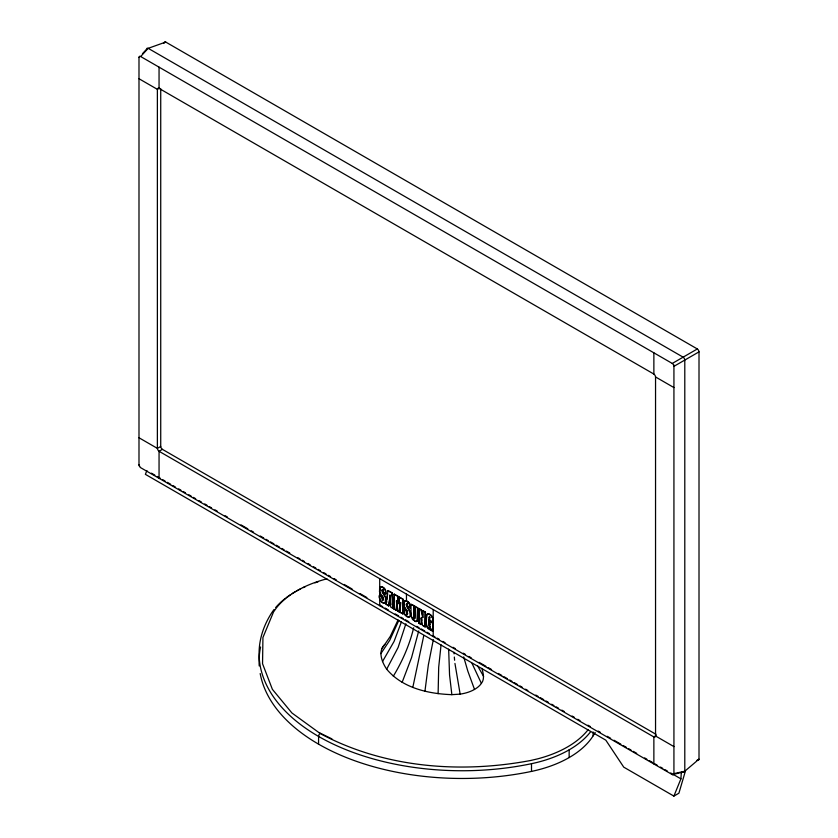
<?xml version="1.0" encoding="UTF-8"?>
<svg xmlns="http://www.w3.org/2000/svg" width="838" height="838" viewBox="0 0 838 838"><rect width="100%" height="100%" fill="white"/><g stroke="black" fill="none" stroke-linecap="round" stroke-linejoin="round"><path stroke-width="1.26" d="M398.605 602.491L397.956 596.268L394.248 594.121L393.829 608.88L396.332 610.326L396.751 600.511M396.332 610.326L396.751 604.104M448.655 649.146L449.556 674.957L451.86 694.66L460.146 694.126A31.016 17.902 0 0 0 481.389 683.41C484.877 678.99 483.212 673.312 481.955 668.399M318.545 744.134L318.618 735.879A2.65 1.341 -65.3 0 1 320.001 733.418L319.372 732.936M427.694 613.919L427.045 614.369C426.416 619.052 424.688 627.358 430.407 629.485L431.141 628.898L429.988 629.726C424.269 627.599 426.008 619.292 426.636 614.61C430.208 611.991 433.885 618.046 433.204 621.335L432.796 622.205L429.925 620.549C428.92 609.331 428.302 628.909 429.737 627.379M429.904 627.201L430.009 624.184L429.433 623.849L430.009 624.184M416.989 621.126L417.554 608.063L414.684 606.408C415.313 624.331 412.925 620.675 413.857 605.937L410.997 604.282L411.06 616.129L412.631 619.617L415.931 621.587L417.89 619.795L417.973 607.822L414.684 606.408M385.166 603.13L385.564 597.861L382.128 591.984L382.118 590.036L382.84 590.381L382.945 592.476L386.025 593.775C386.967 590.476 382.882 584.861 379.624 587.501L379.53 591.785L382.861 597.546L382.987 600.176L382.159 599.757L382.044 596.876L379.384 595.347C378.378 598.856 382.285 605.266 385.993 602.449L385.983 597.62L382.547 591.743L382.526 589.795L383.259 590.141L383.364 592.236L386.025 593.775M410.274 616.475L409.855 611.887L406.42 606L406.399 604.051L407.132 604.408L407.237 606.503L410.316 607.801C411.259 604.502 407.174 598.887 403.906 601.527L403.811 605.811L407.153 611.572L407.278 614.191L406.451 613.783L406.336 610.902L403.675 609.362C403.162 612.788 405.068 616.904 408.797 617.334L410.274 616.475C412.673 611.405 406.44 608.315 406.818 603.81M379.53 591.785L380.462 586.82M403.811 605.811L404.754 600.836M410.997 604.282L414.276 605.696C413.344 620.434 415.732 624.09 415.103 606.167M146.912 470.558L145.372 474.339L605.822 740.174L623.744 767.147L673.888 796.1L680.917 778.858L681.325 772.29M430.156 627.128C427.862 625.829 429.873 614.736 429.842 617.627M451.86 694.66C428.365 693.822 402.408 688.082 386.685 669.195C381.971 662.25 377.498 651.189 384.862 644.401M389.743 595.242L390.728 607.089L393.347 608.598L392.121 592.895L387.973 590.507L386.098 604.418L388.717 605.926L390.162 595.001M388.717 605.926L389.817 598.562M398.699 603.475L399.359 597.075L403.088 599.233L403.088 613.751L400.166 612.536L400.585 602.501L400.166 612.536M398.836 602.197L399.359 597.075M424.939 691.277L428.344 664.859L433.34 639.635M386.779 601.694L386.098 604.418M387.051 599.201L387.575 594.236M396.343 600.752L397.39 610.933L399.171 611.96L400.166 602.742M399.171 611.96L400.585 602.501M590.319 732.119A103.064 59.498 0 0 1 531.502 763.69A203.037 117.226 0 0 1 318.545 736.413L318.618 735.879M441.06 644.851L438.693 667.237L438.117 693.707M423.724 635.874L412.799 687.453M418.728 630.941L411.563 657.61L402.125 682.362M413.668 627.798C409.531 644.893 402.439 661.203 393.315 676.203M405.875 623.776L398.134 647.428L386.685 669.195M685.484 770.782L678.906 793.209L673.888 796.1M401.423 621.964L394.059 641.458L382.474 661.591M398.825 620.382L389.691 640.389L380.84 653.65M398.04 619.994L390.225 636.482L381.761 648.874M139.684 56.335L138.993 57.497L138.993 464.786A2.661 1.54 60 0 0 140.669 467.688L672.265 774.595L679.304 773.034M673.605 774.584L674.265 773.558M142.47 53.705L146.514 49.295A2.661 1.54 60 0 1 148.19 48.332L165.735 42.057L697.331 348.964A2.661 1.54 60 0 1 699.007 351.866L699.007 759.155L684.793 771.222A2.661 1.54 60 0 1 683.127 772.186L680.571 772.751M138.993 57.497A2.661 1.54 60 0 1 140.669 56.534L148.19 48.332L683.127 357.166A2.64 1.529 60 0 1 684.793 360.057L684.793 771.222L673.93 773.631A2.661 1.54 60 0 1 672.265 774.595M163.557 43.314L165.735 42.057A2.661 1.54 60 0 0 164.342 42.256M159.608 88.063L157.376 89.341L138.993 78.73M160.728 88.723L160.728 446.455L157.376 448.382L138.993 437.761M656.081 734.371L162.394 449.346L159.052 451.273L159.052 478.299M138.993 464.786L139.684 466.326M140.669 56.534L672.265 363.441L697.331 348.964M673.93 773.631L673.93 366.342L699.007 351.866M380.043 587.061L381.081 586.652M380.661 586.893L381.877 586.789M381.468 587.029L382.83 587.229M382.411 587.469L383.856 587.941M382.118 590.036L382.694 589.68M382.013 590.329L382.924 589.743M383.448 588.182L384.726 588.8M385.606 594.016L385.386 589.722M379.384 595.347L382.463 596.635C381.321 598.143 383.752 600.228 382.809 600.291M379.384 596.289L379.635 598.961M381.52 595.451L383.28 597.305L383.06 598.28M380.033 599.998L382.673 602.742M387.554 590.748L392.121 592.895M383.647 603.182L385.585 602.889M393.829 594.362L397.956 596.268M398.94 597.316L403.088 599.233M404.335 601.076L405.372 600.678M404.953 600.919L406.168 600.815M393.829 608.88L396.751 610.085M405.749 601.056L407.111 601.255M406.702 601.495L408.148 601.967M406.399 604.051L406.985 603.706M406.304 604.345L407.415 603.936L407.656 606.262L410.316 607.801M407.729 602.208L409.017 602.826M397.39 610.933L399.59 611.719M409.897 608.042L409.677 603.737M404.387 607.309L407.561 611.331L407.352 612.295M403.675 609.362L406.755 610.661C405.613 612.169 408.043 614.244 407.1 614.317M403.675 610.315L404.094 609.121M403.738 611.803L404.094 610.074M403.926 612.976L404.157 611.562M404.314 614.013L408.797 617.334M406.849 614.244L407.792 613.646M421.064 624.603L421.472 617.763L421.472 624.362L418.665 623.221L418.665 608.702L421.472 609.844L422.551 614.82M418.665 608.702L421.472 609.844M411.06 616.129L415.208 621.44M423.085 617.313L423.085 610.776L425.484 612.159L425.065 626.918L422.551 625.462L421.064 618.004M414.485 618.58L415.03 618.193M422.666 611.017L425.484 612.159M427.275 614.16L428.134 613.825M427.715 614.065L428.627 613.866M415.931 621.587L416.936 621.23M416.517 621.471L417.408 620.885M428.208 614.107L429.789 614.338M429.37 614.579L430.942 615.176M418.665 623.221L421.472 624.362M429.098 617.145L429.653 616.789M430.523 615.417L431.874 616.223M432.796 621.576L432.565 617.365M429.852 621.408L433.204 623.346L429.852 621.408L429.852 623.608M429.988 629.726L430.816 629.296M430.994 630.333L433.204 631.129L430.994 630.333L430.722 629.139M656.102 735.67L653.87 736.958L159.052 451.273A2.661 1.54 60 0 1 157.376 448.382L157.376 89.341A2.661 1.54 60 0 1 159.052 88.378L159.052 67.145M696.828 760.412L699.007 759.155A2.661 1.54 60 0 1 697.541 760.202M320.001 733.428C384.066 767.859 460.114 773.799 530.779 760.464L537.493 758.893A100.707 58.147 0 0 0 588.171 729.636M326.946 578.817A100.707 58.147 0 0 0 276.268 608.074L273.544 611.95L262.933 637.498L262.545 663.727L272.381 689.328L291.938 712.991L318.744 732.454L331.921 738.896M159.052 88.378L653.87 374.062A2.661 1.54 60 0 1 655.546 376.953L655.546 735.994A2.661 1.54 60 0 1 653.87 736.958L653.87 763.984M655.546 376.953L673.93 387.575M655.546 735.994L673.93 746.606M429.925 620.549L432.796 622.205M387.386 604.68L389.136 605.685M392.016 607.351L393.755 608.357M401.423 612.777L403.088 613.751M423.808 625.703L425.484 626.677M151.448 473.177L154.852 475.136M157.125 476.445L160.519 478.404M162.792 479.713L165.055 481.022M167.328 482.332L170.722 484.301M172.995 485.611L175.257 486.92M178.662 488.879L180.924 490.188M183.197 491.497L185.46 492.807M188.864 494.776L191.137 496.086M193.4 497.395L195.673 498.704M199.067 500.663L201.34 501.972M204.734 503.942L207.007 505.251M209.27 506.561L211.543 507.859M214.947 509.829L217.21 511.138M225.15 515.716L227.412 517.025M241.019 524.881L247.818 528.809M251.222 530.779L253.495 532.088M260.293 536.016L263.698 537.975M265.96 539.284L268.233 540.594M270.496 541.903L273.9 543.862M276.163 545.171L279.567 547.141M281.83 548.45L284.103 549.759M286.366 551.069L289.77 553.028M297.71 557.616L299.973 558.925M302.246 560.234L304.508 561.544M307.913 563.503L310.175 564.812M313.58 566.771L315.842 568.08M318.115 569.39L320.378 570.699M323.782 572.668L326.055 573.978M328.318 575.287L330.591 576.596M333.985 578.555L336.258 579.865M344.188 584.453L352.128 589.03M360.068 593.618L366.866 597.536M379.342 604.743L382.736 606.702M385.009 608.011L388.403 609.98M395.211 613.908L398.616 615.867M400.878 617.177L403.151 618.486M405.414 619.795L408.818 621.765M416.748 626.342L419.021 627.652M421.284 628.961L424.688 630.92M426.951 632.229L429.224 633.538M432.628 635.508L434.891 636.817M437.164 638.127L439.426 639.436M442.831 641.395L445.093 642.704M453.033 647.292L455.296 648.602M463.236 653.179L465.499 654.488M468.903 656.447L471.176 657.757M479.106 662.345L485.914 666.273M488.177 667.582L491.581 669.541M498.38 673.469L501.784 675.438M504.047 676.748L507.451 678.707M509.724 680.016L511.987 681.325M514.26 682.635L517.654 684.604M519.927 685.903L522.189 687.212M525.594 689.182L527.856 690.491M535.796 695.069L538.069 696.378M540.332 697.687L543.736 699.657M545.999 700.966L548.272 702.275M551.666 704.234L553.939 705.544M556.202 706.853L558.475 708.162M561.869 710.132L564.142 711.441M572.082 716.019L574.344 717.328M577.749 719.287L580.011 720.596M587.951 725.184L590.214 726.494M598.154 731.071L600.417 732.381M607.225 736.309L610.63 738.278M614.024 740.237L620.832 744.165M623.095 745.474L626.499 747.433M628.762 748.743L631.035 750.052M633.298 751.361L636.702 753.331M644.642 757.908L646.905 759.218M649.178 760.527L652.572 762.496M654.845 763.806L657.107 765.115M660.512 767.074L662.774 768.383M665.047 769.693L667.31 771.002M670.714 772.971L680.917 778.858M408.598 603.067L409.258 603.978M384.317 589.041L384.967 589.962M431.455 616.464L432.146 617.606M483.599 676.339L477.513 665.718M481.389 683.41L472.045 663.382M673.605 364.593L674.265 366.143M474.518 689.423L467.824 671.112L463.686 656.908M460.146 694.126L454.95 663.434M421.064 610.085L422.666 617.554M421.472 617.763L421.975 620.246M391.702 593.136L393.347 608.598M397.537 596.509L398.28 603.716M397.149 604.334L397.673 609.425M454.332 657.044L454.615 660.239M390.456 598.562L390.948 604.481M453.987 652.289L454.091 653.87M653.87 352.829L653.87 374.062M593.136 731.972L593.136 735.827A103.064 59.498 0 0 1 531.502 771.41A203.037 117.226 0 0 1 260.189 673.522M569.149 749.842L569.149 757.562M531.502 763.69L531.502 771.41M433.204 609.561L433.204 636.587M432.796 623.587L432.796 631.381M425.065 612.4L425.065 626.918M419.084 608.461L419.084 622.98M406.461 594.121L406.461 600.877M402.669 599.474L402.669 613.992M394.248 594.121L394.248 608.639M379.719 578.67L379.719 605.696M318.545 736.413A203.037 117.226 0 0 1 271.303 613.458A103.064 59.498 0 0 1 274.12 609.456M259.235 665.959A203.037 117.226 0 0 1 260.587 646.988M595.179 732.422A203.037 117.226 0 0 1 593.136 735.827M275.712 607.498A103.064 59.498 0 0 1 285.486 598.269M286.387 597.578A103.064 59.498 0 0 1 290.178 594.896M292.169 593.597A103.064 59.498 0 0 1 295.28 591.722M296.348 591.115A103.064 59.498 0 0 1 300.769 588.779M303.073 587.668A103.064 59.498 0 0 1 305.42 586.59M314.92 582.85A103.064 59.498 0 0 1 318.157 581.771M162.394 449.346A2.661 1.54 60 0 1 160.728 446.455M672.265 363.441A2.661 1.54 60 0 1 673.93 366.342"/></g></svg>
